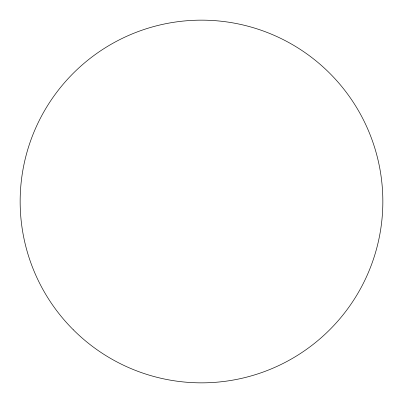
<?xml version="1.0" encoding="UTF-8"?>
<svg xmlns="http://www.w3.org/2000/svg" width="403" height="403" viewBox="0 0 403 403"><rect width="100%" height="100%" fill="white"/><g stroke="black" fill="none" stroke-linecap="round" stroke-linejoin="round"><path stroke-width="0.6" d="M73.265 329.735A181.35 181.35 0 0 0 376.669 248.434A181.35 181.35 0 0 0 154.566 26.331A181.35 181.35 0 0 0 73.265 329.735"/></g></svg>
